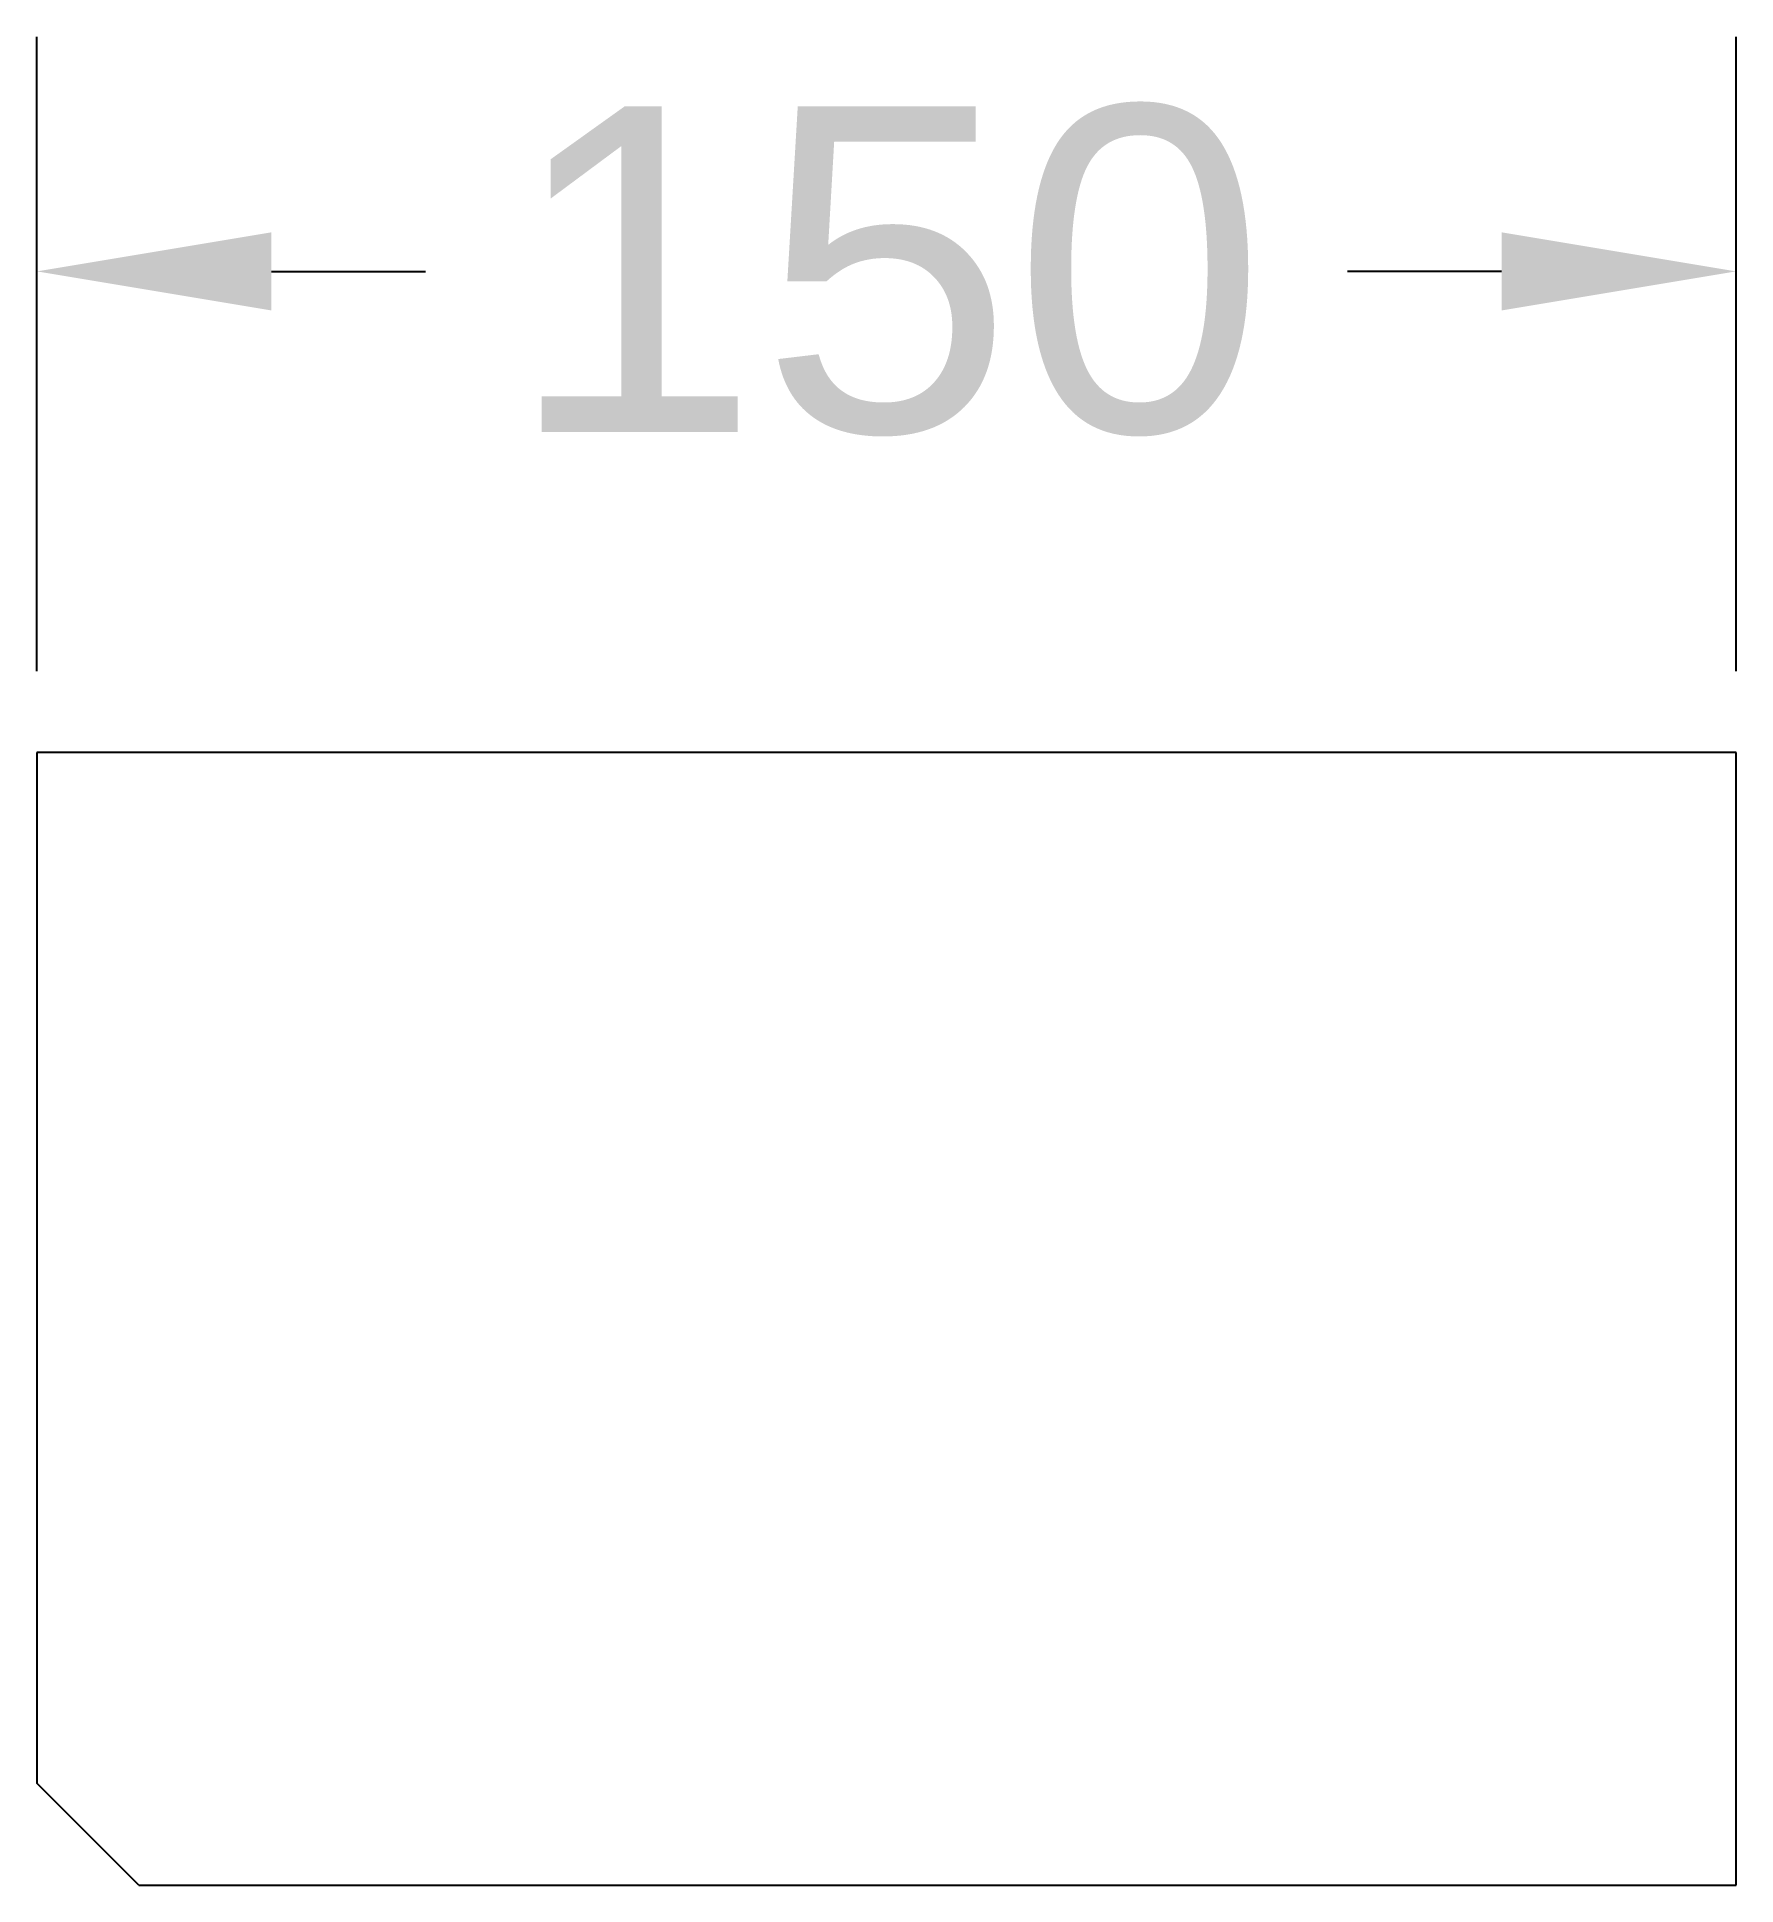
# Model space of a CAD drawing. Header units: millimetres. Extents: x -16515 to -16365, y -13510 to -13347.
import ezdxf

# ---------------------------------------------------------------- set-up
doc = ezdxf.new("R2010")
doc.units = ezdxf.units.MM
doc.header["$MEASUREMENT"] = 0
doc.styles.get("Standard").update_dxf_attribs({"font": 'arial.ttf'})
doc.dimstyles.get("Standard").update_dxf_attribs({"dimscale": 115, "dimtxt": 0.25, "dimasz": 0.18, "dimexe": 0.18, "dimexo": 0.0625, "dimgap": 0.09, "dimtad": 0, "dimtih": 1, "dimtoh": 1, "dimdec": 0, "dimzin": 0, "dimdsep": 46, "dimtxsty": 'Standard', "dimcen": 0.09, "dimclrd": 2, "dimclre": 2, "dimclrt": 3, "dimadec": 0, "dimazin": 0, "dimtfac": 1, "dimtdec": 0, "dimtofl": 0, "dimtmove": 0, "dimatfit": 3, "dimfxl": 1, "dimtolj": 1, "dimtzin": 0, "dimarcsym": 0})

# ---------------------------------------------------------------- blocks, each defined once
blk = doc.blocks.new('*D0')
at = {"color": 2, "lineweight": -2}
for p, q in [((-16515, -13402.61), (-16515, -13346.6)), ((-16365, -13402.61), (-16365, -13346.6)), ((-16494.3, -13367.3), (-16480.71, -13367.3)), ((-16385.7, -13367.3), (-16399.29, -13367.3))]:
    blk.add_line(p, q, dxfattribs=at)
at = {"color": 2}
for points in [[(-16494.3, -13363.85), (-16494.3, -13370.75), (-16515, -13367.3)], [(-16385.7, -13363.85), (-16385.7, -13370.75), (-16365, -13367.3)]]:
    blk.add_solid(points, dxfattribs=at)
at = {"layer": 'Defpoints', "color": 0}
for p in [(-16365, -13367.3), (-16515, -13409.8), (-16365, -13409.8)]:
    blk.add_point(p, dxfattribs=at)
at = {"color": 3, "insert": (-16440, -13367.3), "char_height": 28.75, "attachment_point": 5}
blk.add_mtext('\\A1;150', dxfattribs=at)

msp = doc.modelspace()

# ---------------------------------------------------------------- linework, layer by layer
for p, q in [((-16515, -13409.8), (-16515, -13500.8)), ((-16365, -13409.8), (-16515, -13409.8)), ((-16365, -13509.8), (-16365, -13409.8)), ((-16506, -13509.8), (-16515, -13500.8)), ((-16506, -13509.8), (-16365, -13509.8))]:
    msp.add_line(p, q)

# ---------------------------------------------------------------- dimensions: what is measured, and where the dimension line sits
dim = msp.add_linear_dim(base=(-16365, -13367.3), p1=(-16515, -13409.8), p2=(-16365, -13409.8), dimstyle='Standard')
dim.commit()
dim.dimension.update_dxf_attribs({"geometry": '*D0', "text_midpoint": (-16440, -13367.3)})

doc.saveas('drawing.dxf')
